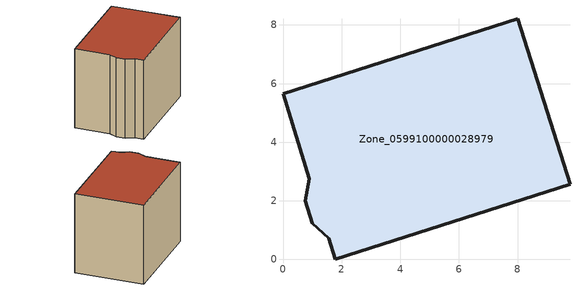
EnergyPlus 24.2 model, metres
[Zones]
Zone_0599100000028979
 floor ground (C_G): 1,1.24 0.76,2 0.9,2.76 0,5.66 8,8.22 9.79,2.56 1.79,0 1.56,0.72 z0
 wall outside (C_F): 0.76,2 1,1.24 1.56,0.72 1.79,0 9.79,2.56 8,8.22 0,5.66 0.9,2.76 0.76,2 z0:7.11
 roof outside (C_R): 8,8.22 0,5.66 0.9,2.76 0.76,2 1,1.24 1.56,0.72 1.79,0 9.79,2.56 z7.11
[BUILDING]
Pand.0599100000028979: North Axis=0; Terrain=City; Loads Convergence Tolerance Value=0.04; Temperature Convergence Tolerance Value=0.4; Solar Distribution=FullExterior; Maximum Number of Warmup Days=25; Minimum Number of Warmup Days=1
[Site:Location]
Rotterdam.The.Hague.AP_ZH_NLD Design_Conditions: Latitude=51.96; Longitude=4.45; Time Zone=1; Elevation=-4.5
[SITE:GROUNDTEMPERATURE:BUILDINGSURFACE]
18, 18, 18, 18, 18, 18, 18, 18, 18, 18, 18, 18
[MATERIAL] Thermal Absorptance=0.9; Solar Absorptance=0.7; Visible Absorptance=0.7
Name | Roughness | Thickness | Conductivity | Density | Specific Heat
G.TI.1946 | MediumSmooth | 0.15 | 1 | 540 | 1210
F.TI.1946 | Rough | 0.3 | 0.857143 | 1920 | 840
R.TI.1946 | MediumRough | 0.2 | 0.1 | 1500 | 1000
[CONSTRUCTION]
C_G: G.TI.1946
C_F: F.TI.1946
C_R: R.TI.1946
[ZONE]
Zone_0599100000028979: Type=1; Multiplier=1; Ceiling Height=Autocalculate; Volume=Autocalculate; Floor Area=autocalculate; Part of Total Floor Area=Yes
[ZONEINFILTRATION:DESIGNFLOWRATE]
Infil_Zone_0599100000028979: Zone or ZoneList or Space or SpaceList=Zone_0599100000028979; Schedule=AlwaysOn; Design Flow Rate Calculation Method=Flow/Area; Flow Rate per Floor Area=0.003; Constant Term Coefficient=1; Temperature Term Coefficient=0; Velocity Term Coefficient=0; Velocity Squared Term Coefficient=0
[HVACTEMPLATE:ZONE:IDEALLOADSAIRSYSTEM]
Zone_0599100000028979: Maximum Heating Supply Air Temperature=50; Minimum Cooling Supply Air Temperature=13; Maximum Heating Supply Air Humidity Ratio=0.0156; Minimum Cooling Supply Air Humidity Ratio=0.0077; Heating Limit=NoLimit; Cooling Limit=NoLimit; Dehumidification Control Type=ConstantSensibleHeatRatio; Cooling Sensible Heat Ratio=0.7; Dehumidification Setpoint=60; Humidification Control Type=None; Humidification Setpoint=30; Outdoor Air Method=None; Outdoor Air Flow Rate per Person=0.00944; Outdoor Air Flow Rate per Zone Floor Area=0; Outdoor Air Flow Rate per Zone=0; Demand Controlled Ventilation Type=None; Outdoor Air Economizer Type=NoEconomizer; Heat Recovery Type=None; Sensible Heat Recovery Effectiveness=0.7; Latent Heat Recovery Effectiveness=0.65
[ZONECONTROL:THERMOSTAT]
ThermostatControl_Zone_0599100000028979: Zone or ZoneList=Zone_0599100000028979; Control Type Schedule=DualSetpointControlType; Control 1=Thermostat_Zone_0599100000028979; Temperature Difference Between Cutout And Setpoint=0
[THERMOSTATSETPOINT:DUALSETPOINT]
Thermostat_Zone_0599100000028979: Heating Setpoint Temperature Schedule=HeatingSetpoint_Zone_0599100000028979; Cooling Setpoint Temperature Schedule=CoolingSetpoint_Zone_0599100000028979
[SCHEDULE:COMPACT]
HeatingSetpoint_Zone_0599100000028979: Through: 12/31, For: AllDays, Until: 24:00, 21
CoolingSetpoint_Zone_0599100000028979: Through: 12/31, For: AllDays, Until: 24:00, 24
DualSetpointControlType: Through: 12/31, For: AllDays, Until: 24:00, 4
AlwaysOn: Through: 12/31, For: AllDays, Until: 24:00, 1
